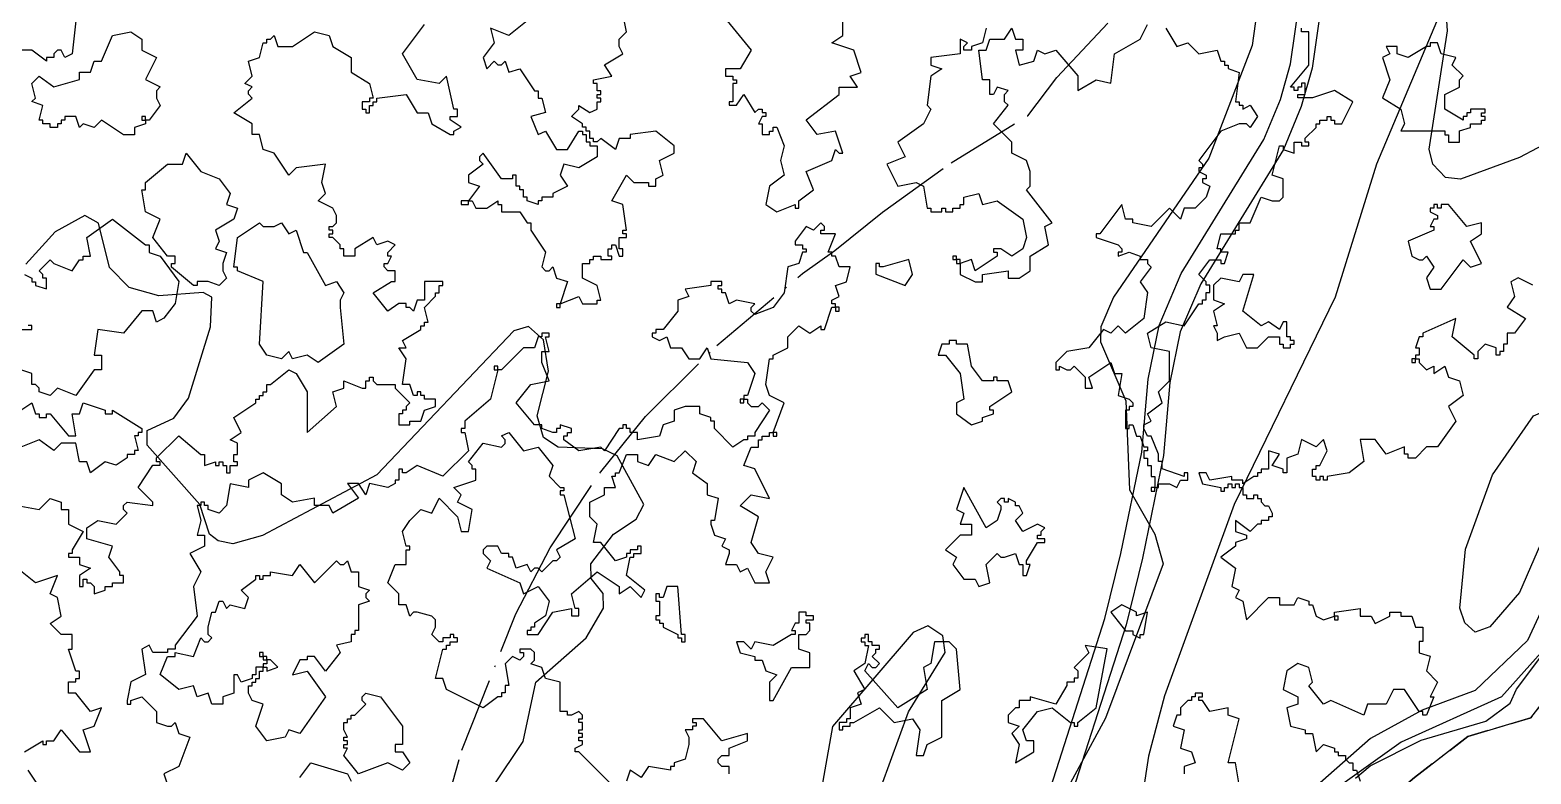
# Model space of a CAD drawing. Header units: metres. Extents: x -400 to 800, y -650 to 500.
# Drawn here: x 329.3 to 431.6, y -368.3 to -317.6 of the extents above; entities that cross this region are included whole.
import ezdxf

# ---------------------------------------------------------------- set-up
doc = ezdxf.new("R2010")
doc.units = ezdxf.units.M
doc.header["$LTSCALE"] = 2
for name, pattern in [('DASHDOT', [3.556, 2.54, -0.508, 0, -0.508]), ('DASHED', [1.524, 1.27, -0.254]), ('PHANTOM', [6.35, 3.175, -0.635, 0.635, -0.635, 0.635, -0.635])]:
    doc.linetypes.add(name, pattern=pattern)
for name, color, linetype in [('SITE-FLOOD-LIMIT', 5, 'DASHED'), ('SITE-PATH', 84, 'CONTINUOUS'), ('SITE-PROPERTY', 7, 'PHANTOM'), ('SITE-SETBACK-WATER', 1, 'DASHDOT'), ('SITE-TREE-CANOPY', 94, 'CONTINUOUS'), ('SITE-WATER-EDGE', 5, 'CONTINUOUS'), ('TOPO-CONTOUR-MAJOR', 8, 'CONTINUOUS'), ('TOPO-CONTOUR-MINOR', 9, 'CONTINUOUS')]:
    doc.layers.add(name, color=color, linetype=linetype)

msp = doc.modelspace()

# ---------------------------------------------------------------- linework, layer by layer
at = {"layer": 'SITE-FLOOD-LIMIT'}
for points in [[(380.94, -436.27), (386.08, -432.62), (390.16, -431.98), (395.52, -426.41), (403.88, -414.18), (407.74, -407.32), (408.17, -403.67), (406.88, -401.53), (404.52, -399.39), (404.52, -395.96), (406.24, -391.45), (406.88, -387.59), (406.45, -384.59), (406.88, -381.59), (409.89, -377.94), (414.17, -376.23), (418.46, -372.37), (420.82, -370.87), (423.61, -368.51), (427.25, -365.72), (431.54, -364.43), (435.4, -359.5)], [(435.4, -359.5), (431.54, -364.43), (427.25, -365.72), (423.61, -368.51), (420.82, -370.87), (418.46, -372.37), (414.17, -376.23), (409.89, -377.94), (406.88, -381.59), (406.45, -384.59), (406.88, -387.59), (406.24, -391.45), (404.52, -395.96), (404.52, -399.39), (406.88, -401.53), (408.17, -403.67), (407.74, -407.32), (403.88, -414.18), (395.52, -426.41), (390.16, -431.98), (386.08, -432.62), (380.94, -436.27)]]:
    msp.add_lwpolyline(points, dxfattribs=at)
at = {"layer": 'SITE-PATH'}
for points in [[(398.11, -371.43), (402.53, -357.69), (403.62, -353.26), (405.04, -346.36), (405.48, -341.4), (406.22, -337.74), (407.73, -334.21), (413.35, -325.09), (414.49, -322.35), (415.17, -319.92), (415.83, -315.34)], [(417.3, -315.62), (416.64, -320.23), (415.91, -322.84), (414.69, -325.77), (409.06, -334.91), (407.66, -338.18), (406.96, -341.61), (406.53, -346.58), (405.08, -353.58), (403.97, -358.11), (399.46, -372.13)]]:
    msp.add_lwpolyline(points, dxfattribs=at)
at = {"layer": 'SITE-PROPERTY'}
msp.add_lwpolyline([(432.96, -355.65), (431.32, -359.17), (427.75, -362.57), (424.15, -363.92), (420.62, -365.85), (413.27, -372.33)], dxfattribs=at)
at = {"layer": 'SITE-SETBACK-WATER'}
msp.add_lwpolyline([(357.15, -372.16), (358.73, -366.63), (362.4, -357.37), (364.74, -352.86), (368.19, -347.69), (371.23, -343.93), (376.1, -339.11), (381.92, -334.21), (384.14, -332.64), (387.38, -330.03), (392.05, -326.67), (397.27, -323.46), (399.25, -320.85), (402.96, -316.91)], dxfattribs=at)
at = {"layer": 'SITE-TREE-CANOPY'}
for points in [[(363.18, -317.01), (361.93, -318.01), (360.68, -317.51), (360.93, -318.5), (360.18, -319.5), (360.43, -320.26), (360.93, -319.76), (361.18, -320), (361.43, -320), (361.68, -319.76), (361.93, -320.5), (362.68, -320.26), (363.68, -321.76), (363.93, -321.76), (363.93, -322.26), (364.18, -322.26), (364.43, -323.25), (363.43, -323.51), (363.93, -324.75), (364.43, -324.51), (365.18, -325.75), (365.93, -325.75), (366.68, -324.51), (366.93, -324.51), (366.93, -324.75), (367.18, -324.75), (367.18, -325.25), (367.43, -325.25), (367.43, -325.51), (367.93, -325.51), (367.93, -326.26), (366.68, -327.01), (365.68, -326.76), (365.43, -327.51), (365.93, -328.26), (364.93, -328.76), (364.93, -329), (364.18, -329), (364.18, -329.26), (363.93, -329.26), (363.93, -329.5), (363.18, -329.26), (363.18, -329), (362.93, -329), (362.93, -328.5), (362.68, -328.5), (362.68, -328.26), (362.43, -328.26), (362.43, -327.51), (362.18, -327.51), (362.18, -327.76), (361.43, -327.76), (360.18, -326.01), (359.93, -326.25), (359.93, -326.51), (360.18, -326.76), (359.18, -327.51), (359.18, -328.01), (359.93, -328.26), (359.18, -329.26), (359.43, -329.26), (359.68, -329.76), (360.43, -329.76), (361.18, -329.26), (361.18, -329.5), (361.43, -329.5), (361.43, -330), (362.68, -330), (363.18, -330.76), (363.43, -330.76), (363.43, -331.26), (364.43, -332.75), (364.18, -333.75), (364.43, -334.01), (364.68, -334.01), (364.93, -333.75), (365.18, -334.51), (365.93, -334.75), (365.43, -336.26), (366.68, -335.76), (366.93, -336.26), (367.93, -336.26), (367.93, -336.01), (368.18, -336.01), (367.93, -335.01), (366.93, -334.51), (366.93, -333.51), (367.43, -333.51), (367.43, -333.25), (367.68, -333.25), (367.68, -333.01), (368.18, -333.01), (368.18, -333.25), (368.93, -333.25), (368.93, -333.01), (368.68, -333.01), (368.68, -332.51), (368.93, -332.51), (368.93, -332.26), (369.18, -332.26), (369.43, -333.01), (369.68, -333.01), (369.68, -332.51), (369.43, -332.51), (369.43, -331.76), (369.93, -331.76), (369.93, -331.51), (369.68, -331.51), (369.68, -331.26), (369.93, -331.26), (369.68, -329.5), (368.93, -329.26), (369.93, -327.5), (370.43, -328), (371.43, -328), (371.43, -328.26), (371.93, -328.26), (371.93, -327.76), (372.43, -327.5), (372.18, -326.51), (373.18, -326.01), (373.18, -325.51), (371.93, -324.51), (370.18, -324.75), (370.18, -325.01), (369.43, -325.01), (369.18, -325.76), (368.18, -325.01), (367.93, -325.25), (367.68, -325.25), (367.68, -325.01), (367.43, -325.01), (367.43, -324.51), (367.18, -324.51), (367.18, -324.25), (366.93, -324.25), (366.93, -324.01), (366.18, -323.51), (366.68, -323.01), (366.68, -322.76), (367.43, -323.25), (367.93, -323.01), (367.93, -322.51), (368.18, -322.51), (368.18, -322.26), (367.93, -322.26), (367.93, -322.01), (368.18, -322.01), (368.18, -321.76), (367.93, -321.76), (367.93, -321.26), (367.68, -321.26), (367.68, -321.01), (368.93, -320.76), (368.43, -320), (369.68, -319.26), (369.43, -318.76), (369.43, -318.26), (369.93, -317.76), (369.68, -316.51)], [(376.18, -316.26), (378.43, -319), (377.68, -320.26), (376.68, -320.26), (376.68, -320.76), (377.18, -320.76), (377.18, -321.01), (377.43, -321.01), (377.43, -321.26), (377.18, -321.26), (377.18, -322.51), (376.93, -322.51), (376.93, -322.75), (377.43, -322.75), (377.93, -322.01), (378.68, -323.25), (378.93, -323.01), (379.18, -323.01), (379.18, -323.25), (379.43, -323.25), (379.43, -323.51), (379.18, -323.51), (378.93, -324.01), (379.18, -324.01), (379.18, -324.75), (379.68, -324.75), (379.68, -324.51), (379.93, -324.51), (379.93, -324.25), (380.18, -324.25), (380.68, -325.51), (380.43, -326.51), (380.68, -327.5), (379.68, -328.26), (379.43, -329.5), (380.18, -330.01), (381.43, -329.5), (381.43, -329.76), (381.68, -329.76), (381.68, -329.26), (382.68, -328.5), (382.18, -327.26), (383.93, -326.51), (384.18, -325.76), (384.43, -326.01), (384.68, -326.01), (384.18, -324.51), (382.93, -324.75), (382.18, -323.75), (384.43, -322.01), (384.43, -321.51), (385.68, -321.51), (385.18, -320.76), (385.93, -320.51), (385.43, -319), (383.93, -318.5), (384.68, -318), (384.68, -317)], [(328.43, -350), (329.93, -350.26), (330.68, -349.51), (331.43, -349.76), (331.43, -350.26), (331.93, -350.26), (331.93, -351.26), (332.93, -351.76), (332.18, -353.01), (332.18, -353.26), (331.93, -353.26), (331.93, -353.51), (332.68, -353.51), (332.68, -354.01), (333.43, -354.26), (332.68, -354.75), (332.68, -355.51), (332.93, -355.51), (332.93, -355.01), (333.18, -355.01), (333.18, -355.25), (333.43, -355.25), (333.68, -355.51), (333.68, -356.01), (334.43, -355.75), (334.43, -355.51), (334.93, -355.51), (334.93, -355.25), (335.68, -355.25), (335.68, -354.75), (335.43, -354.75), (335.43, -354.51), (334.68, -353.51), (334.93, -352.76), (333.18, -352.26), (333.18, -351.5), (333.93, -351), (335.18, -351.26), (335.93, -350.5), (335.68, -350.26), (335.68, -350), (335.93, -349.76), (337.68, -350), (337.68, -349.76), (336.68, -348.76), (337.68, -347.25), (338.18, -347.25), (338.18, -347.01), (337.93, -347.01), (337.93, -346.75), (339.43, -345.25), (340.93, -346.51), (341.18, -346.51), (341.18, -347.26), (341.93, -347.01), (341.93, -347.26), (342.18, -347.26), (342.18, -347.01), (342.43, -347.01), (342.43, -347.26), (342.68, -347.26), (342.68, -347.76), (342.93, -347.76), (342.93, -347.26), (343.43, -347.26), (343.43, -347.01), (343.18, -347.01), (343.18, -346.51), (343.43, -346.51), (343.43, -345.75), (342.93, -345.51), (343.68, -345.01), (343.18, -344.01), (344.68, -343.01), (344.68, -342.76), (344.93, -342.76), (344.93, -342.51), (345.18, -342.51), (345.18, -342.26), (345.43, -342.26), (345.43, -341.76), (345.68, -341.76), (346.93, -340.76), (347.43, -341), (348.18, -342.26), (348.18, -345.01), (350.18, -343.26), (349.93, -342.26), (350.68, -342.01), (350.68, -341.5), (351.93, -342.01), (352.18, -342.01), (352.18, -341.51), (352.43, -341.51), (352.43, -341.26), (352.68, -341.26), (352.68, -341.51), (352.93, -341.76), (354.18, -341.76), (354.18, -342.01), (355.18, -343.01), (354.93, -343.25), (354.93, -343.51), (354.68, -343.51), (354.68, -343.75), (354.43, -343.75), (354.43, -344.51), (355.18, -344.51), (355.18, -344.25), (355.93, -344.25), (356.18, -343.51), (356.93, -343.25), (356.93, -342.76), (356.18, -342.76), (356.18, -342.51), (355.93, -342.51), (355.93, -342.26), (355.68, -342.26), (355.68, -342.51), (355.43, -342.51), (355.18, -341.76), (354.68, -341.76), (354.93, -340), (354.43, -339.26), (354.93, -339.26), (354.68, -338.76), (355.93, -338.01), (355.93, -337.76), (356.18, -337.76), (356.18, -337.51), (356.43, -337.51), (356.18, -336.51), (356.93, -335.75), (356.93, -335.51), (357.18, -335.51), (357.18, -335.01), (357.43, -335.01), (357.43, -334.75), (356.18, -334.75), (356.18, -336.01), (355.68, -336.01), (355.43, -336.76), (355.18, -336.51), (354.93, -336.51), (354.93, -336.25), (354.43, -336.25), (353.68, -336.76), (352.68, -335.51), (353.93, -334.75), (354.18, -334.75), (354.18, -334.01), (353.68, -334.01), (353.43, -333.75), (353.43, -333.51), (353.68, -333.51), (353.93, -333.01), (353.68, -333.01), (353.68, -332.76), (354.18, -332.26), (353.68, -332.01), (352.93, -332.26), (352.68, -331.76), (351.43, -332.51), (351.43, -333.01), (350.68, -333.01), (350.68, -332.51), (350.43, -332.51), (350.43, -332.26), (349.93, -331.76), (349.68, -331.76), (349.68, -331.5), (349.93, -331.5), (349.93, -331.26), (349.68, -331.26), (349.68, -331), (349.93, -331), (350.18, -330.76), (350.18, -330.26), (349.93, -329.76), (348.93, -329.26), (349.43, -328.76), (349.18, -328.01), (349.43, -326.75), (347.43, -327.01), (346.93, -327.51), (345.93, -326.01), (345.18, -325.75), (344.93, -324.75), (344.43, -324.75), (344.43, -324.01), (343.18, -323.26), (344.43, -322.26), (344.18, -322), (344.18, -321.76), (344.43, -321.5), (343.93, -321.26), (344.43, -320.76), (344.18, -319.76), (344.93, -319.5), (345.18, -318.51), (345.43, -318.51), (345.43, -318.26), (345.68, -318.26), (345.93, -318.01), (346.18, -318.76), (347.18, -318.76), (348.68, -317.76), (349.68, -318.01), (349.93, -318.76), (351.18, -319.5), (351.18, -320.5), (352.43, -321.26), (352.68, -322.26), (352.43, -322.26), (352.43, -322.51), (351.93, -322.51), (351.93, -323.01), (352.18, -323.01), (352.18, -323.26), (352.43, -323.26), (352.43, -322.76), (352.68, -322.76), (352.68, -322.51), (352.93, -322.51), (352.93, -322.26), (354.93, -322.01), (355.68, -323.26), (356.43, -323.26), (356.68, -324.01), (357.93, -324.75), (358.18, -324.75), (358.18, -324.51), (358.68, -324.25), (357.93, -323.75), (357.93, -323.51), (358.43, -323.51), (358.43, -323.01), (358.18, -323.01), (357.68, -320.76), (357.18, -321.26), (355.68, -321), (354.68, -319.26), (356.18, -317.26)], [(332.43, -317.01), (332.18, -319.26), (331.68, -319.51), (331.43, -319.01), (331.18, -319.01), (330.93, -319.26), (330.93, -319.51), (330.43, -319.51), (330.43, -319.76), (329.43, -319.01), (328.68, -319.01)], [(394.43, -317.5), (394.18, -318.5), (393.43, -318.76), (393.43, -319), (392.93, -319), (392.93, -318.76), (393.18, -318.5), (392.68, -318.26), (392.68, -319.26), (390.68, -319.51), (390.68, -320.01), (391.43, -320.26), (390.68, -320.76), (390.43, -322.75), (390.68, -323.01), (390.18, -324.01), (388.43, -325.26), (388.93, -326.26), (387.68, -326.76), (388.43, -328.26), (389.68, -328), (390.18, -328.26), (390.43, -329.76), (390.68, -329.76), (390.68, -330.01), (391.43, -330.01), (391.43, -329.76), (391.68, -329.76), (391.68, -330.01), (392.18, -330.01), (392.18, -329.76), (392.68, -329.76), (392.68, -329.51), (392.93, -329.51), (392.93, -329), (393.93, -328.76), (394.18, -329.51), (395.18, -329.26), (396.93, -330.51), (397.18, -331.75), (396.93, -332.51), (396.18, -333.01), (395.43, -332.51), (394.93, -332.51), (394.93, -332.75), (395.18, -332.75), (395.18, -333.01), (393.68, -334.01), (393.43, -333.25), (392.68, -333.51), (392.68, -334.26), (393.68, -334.76), (394.18, -334.76), (394.18, -334.26), (395.93, -334.01), (395.93, -334.51), (396.68, -334.51), (397.43, -334.01), (397.43, -333.01), (398.68, -332.25), (398.43, -331.01), (398.93, -330.75), (397.18, -328.5), (397.43, -328.26), (397.43, -327.26), (397.18, -326.5), (396.18, -326), (396.18, -325.26), (394.93, -324.01), (395.93, -322.75), (395.68, -322.51), (395.68, -322.01), (395.93, -321.75), (395.18, -321.51), (394.93, -322.01), (394.68, -322.01), (394.68, -321.01), (394.18, -321.01), (393.93, -319), (394.43, -319), (394.68, -318.26), (395.68, -318.26), (396.18, -317.5), (396.43, -318.26), (396.93, -318.26), (396.93, -319.01), (396.43, -319.01), (396.68, -320.01), (397.68, -319.76), (397.93, -319.01), (398.43, -319.26), (399.18, -319.01), (400.68, -320.75), (400.68, -321.75), (401.93, -321.01), (402.93, -321.25), (403.18, -319.26), (404.93, -318.26), (405.43, -317.26)], [(406.68, -317.5), (407.43, -318.76), (408.18, -318.51), (408.93, -319.26), (410.18, -319.01), (410.43, -319.76), (410.68, -319.76), (410.68, -320.01), (410.93, -320.01), (410.93, -320.25), (411.68, -320.51), (411.43, -322.51), (411.68, -322.51), (411.68, -322.75), (411.93, -322.75), (411.93, -323.01), (412.43, -322.75), (412.93, -323.51), (412.43, -324.26), (412.18, -324.01), (411.68, -324.01), (410.43, -324.51), (408.93, -326.5), (409.18, -326.76), (409.18, -327), (408.93, -327), (408.93, -327.26), (409.43, -327.5), (409.43, -327.76), (409.18, -327.76), (409.18, -328), (409.68, -328.26), (409.43, -329.01), (408.68, -329.76), (407.93, -329.76), (407.68, -330.51), (406.93, -329.76), (405.68, -331.01), (404.43, -330.75), (404.43, -330.51), (403.93, -330.51), (403.68, -329.51), (402.18, -331.51), (401.93, -331.51), (401.93, -331.75), (403.43, -332.25), (403.68, -332.51), (403.68, -332.75), (403.43, -332.75), (403.43, -333.01), (404.18, -332.75), (404.93, -333.01), (404.93, -333.25), (405.43, -333.25), (405.43, -333.51), (405.68, -333.76), (404.93, -334.76), (405.43, -335.5), (405.18, -337.26), (403.93, -338.26), (403.43, -337.76), (402.93, -338.26), (402.43, -338), (401.43, -339.26), (399.93, -339.51), (399.18, -340.26), (399.18, -340.75), (399.43, -340.75), (399.43, -340.51), (399.93, -340.75), (400.18, -340.75), (400.43, -340.51), (401.18, -341.25), (401.18, -342.01), (401.68, -342.01), (401.43, -341.25), (402.93, -340.25), (403.18, -341.01), (403.68, -341.01), (403.43, -342.51), (404.18, -342.75), (404.43, -343.01), (404.43, -343.26), (404.18, -343.26), (404.18, -343.51), (403.93, -343.51), (403.93, -344.76), (404.18, -344.76), (404.18, -344.51), (404.43, -344.51), (404.68, -345.26), (404.93, -345.26), (405.18, -346), (405.43, -346), (405.43, -346.26), (405.18, -346.26), (405.18, -346.76), (405.43, -346.76), (405.43, -347.26), (405.68, -347.26), (405.68, -348.01), (405.93, -348.01), (405.93, -348.76), (406.18, -348.76), (406.18, -348.51), (406.93, -348.51), (407.43, -348.76), (407.68, -348.26), (408.18, -348.26), (408.18, -347.76), (407.93, -347.76), (407.93, -348.01), (406.43, -347.5), (406.43, -347), (406.18, -347), (406.18, -346.5), (405.68, -345.26), (405.43, -345.26), (405.18, -344.76), (405.18, -344.51), (405.68, -344.26), (405.43, -343.76), (406.43, -343.01), (406.18, -342.25), (406.93, -341.51), (406.93, -339.51), (405.68, -339.26), (405.43, -338.26), (406.68, -337.5), (407.93, -337.76), (408.93, -336.26), (409.18, -336.26), (409.18, -336), (409.43, -336), (409.43, -335.5), (409.68, -335.5), (409.68, -335), (409.43, -335), (409.43, -334.76), (408.93, -334.26), (409.68, -333.26), (410.43, -333.26), (410.43, -333.51), (410.68, -333.51), (410.93, -332.75), (410.43, -332.75), (410.43, -332.51), (410.18, -332.51), (410.43, -331.51), (411.43, -331.51), (411.43, -331.25), (411.68, -331.25), (411.68, -330.75), (412.43, -330.75), (413.18, -329.01), (413.93, -329.26), (414.43, -329.26), (414.68, -329.01), (414.68, -327.76), (413.93, -327.5), (414.43, -325.5), (414.68, -325.5), (414.68, -325.76), (415.43, -326), (415.43, -325.26), (415.93, -325.26), (415.93, -325.5), (416.43, -325.5), (416.43, -325.26), (416.18, -325.26), (416.18, -325), (416.93, -324.26), (416.93, -324.01), (417.18, -324.01), (417.18, -323.76), (417.68, -323.76), (417.68, -323.51), (417.93, -323.51), (417.93, -323.76), (418.18, -323.76), (418.18, -324.01), (418.68, -324.01), (419.43, -322.51), (418.18, -321.75), (416.68, -322.25), (415.68, -322.25), (415.68, -322.01), (416.18, -322.01), (416.18, -321.25), (415.93, -321.25), (415.93, -321.51), (415.68, -321.51), (415.68, -321.75), (415.43, -321.75), (415.43, -321.51), (415.18, -321.51), (416.43, -320.01), (416.43, -317.76), (415.93, -317.76), (415.93, -317.5)], [(328.93, -334.26), (329.43, -334.51), (329.43, -334.76), (329.68, -334.76), (329.68, -335.01), (330.43, -335.25), (330.43, -334.51), (330.18, -334.51), (330.18, -334.26), (329.93, -334.01), (330.68, -333.26), (330.93, -333.51), (332.18, -334.01), (332.68, -333.26), (332.93, -333.26), (332.93, -333.01), (333.43, -333.01), (333.18, -331.76), (334.93, -330.5), (337.18, -332.26), (337.43, -332.26), (337.43, -332.76), (338.18, -333.01), (339.43, -334.75), (339.18, -336.25), (338.43, -337.25), (337.93, -337.51), (337.68, -336.75), (336.93, -336.75), (335.68, -338.26), (333.93, -338.01), (333.68, -339.76), (334.18, -339.76), (334.18, -340.76), (333.68, -340.76), (332.43, -342.5), (331.18, -342), (330.68, -342.5), (329.93, -342.26), (329.93, -342), (329.68, -341.76), (329.43, -341.76), (329.43, -341), (328.68, -340.76)], [(368.93, -369), (366.68, -366.76), (366.43, -366.76), (366.43, -366.51), (366.93, -366.26), (366.93, -366.01), (366.68, -366.01), (366.68, -365.76), (366.93, -365.76), (366.93, -365.51), (366.68, -365.51), (366.68, -365.26), (366.93, -365.26), (366.93, -364.75), (366.68, -364.75), (366.68, -364.51), (366.93, -364.51), (366.93, -364.25), (366.68, -364.01), (366.18, -364.25), (365.93, -364.25), (365.93, -364.01), (365.43, -364.01), (365.43, -362.01), (364.43, -361.76), (364.18, -361.01), (363.43, -360.76), (363.68, -360.51), (363.68, -360), (363.43, -359.76), (362.68, -359.76), (362.68, -360), (362.93, -360), (362.93, -360.26), (362.68, -360.51), (362.18, -360.26), (361.68, -360.76), (361.93, -362.25), (361.68, -362.25), (361.68, -362.75), (361.43, -362.75), (361.43, -363.01), (361.18, -363.01), (360.18, -363.75), (357.68, -362.51), (357.43, -361.76), (356.93, -361.76), (357.43, -359.76), (357.68, -359.76), (357.68, -359.5), (357.93, -359.5), (357.93, -359.26), (358.43, -359.26), (358.43, -359), (358.18, -359), (358.18, -358.76), (357.93, -358.76), (357.93, -359), (357.43, -359), (357.43, -359.26), (357.18, -359.26), (356.68, -358.76), (356.93, -358.26), (356.93, -357.76), (356.68, -357.51), (355.68, -357.26), (355.43, -357.26), (355.18, -357.51), (354.93, -356.76), (354.43, -356.76), (354.43, -356.01), (353.68, -355.25), (354.18, -354.01), (354.93, -354.01), (354.93, -353.01), (355.18, -353.01), (355.18, -352.76), (354.93, -352.76), (354.68, -351.76), (355.18, -351), (355.93, -350.26), (356.68, -350.5), (357.18, -349.5), (358.43, -350.76), (358.68, -351.76), (359.18, -351.76), (359.43, -350.26), (358.43, -349.76), (358.68, -349.26), (358.18, -348.76), (359.68, -348.26), (359.68, -347.51), (359.43, -347.51), (359.43, -347.26), (359.18, -347.01), (360.18, -345.75), (361.43, -346.01), (361.68, -345.76), (361.68, -345.51), (361.43, -345.25), (361.93, -345.01), (362.93, -346.26), (363.93, -346.01), (364.93, -347.26), (364.68, -348), (365.43, -348.76), (365.68, -348.76), (365.68, -349), (365.43, -349), (365.43, -349.26), (365.68, -349.26), (366.43, -352.25), (365.18, -353.01), (365.43, -353.51), (365.18, -353.75), (364.93, -353.75), (364.18, -354.51), (363.93, -354.25), (363.68, -354.25), (363.43, -354.51), (363.18, -354.01), (362.43, -354.25), (362.18, -353.51), (361.93, -353.51), (361.93, -353.25), (361.43, -353.25), (361.18, -352.75), (360.43, -352.75), (360.18, -353.01), (360.18, -353.25), (360.68, -353.75), (360.43, -354.25), (362.68, -355.25), (362.93, -356.01), (363.93, -355.51), (364.68, -356.51), (364.43, -357.5), (363.68, -358), (363.68, -358.26), (363.43, -358.26), (363.43, -358.5), (363.18, -358.5), (363.18, -358.76), (363.93, -358.76), (364.93, -357.26), (366.18, -357), (366.18, -357.5), (366.68, -357.5), (366.68, -357), (366.43, -357), (366.18, -356.01), (367.93, -354.51), (369.43, -355.51), (369.43, -356.01), (370.18, -355.51), (370.93, -356.26), (371.18, -355.76), (369.93, -354.75), (370.18, -353.51), (370.43, -353.51), (370.43, -353.25), (370.93, -353.25), (370.93, -352.75), (370.68, -352.75), (370.68, -353.01), (370.18, -353.01), (370.18, -353.25), (369.93, -353.25), (369.93, -353.51), (369.18, -353.75), (368.18, -352.51), (367.68, -352.51), (367.93, -351.26), (367.43, -350.76), (367.43, -349.76), (368.43, -349.26), (368.43, -348.76), (369.18, -348.76), (368.93, -348), (369.18, -348), (369.18, -347.76), (369.43, -347.76), (369.93, -346.51), (370.68, -346.51), (370.68, -347), (371.43, -347.26), (371.93, -346.51), (373.18, -347), (373.93, -346.26), (374.68, -347), (374.43, -347.76), (375.43, -348.5), (375.43, -349.26), (376.18, -349.5), (375.93, -351.01), (375.68, -351.01), (375.68, -351.26), (375.93, -352.01), (376.68, -352.25), (376.43, -352.75), (376.93, -353.01), (376.93, -353.25), (376.68, -354.01), (377.43, -354.01), (377.68, -354.51), (378.18, -354.25), (378.68, -355.26), (379.68, -355.26), (379.43, -354.51), (379.93, -353.51), (378.93, -353.25), (378.43, -352.51), (378.93, -350.76), (377.68, -350.01), (378.43, -349.26), (379.68, -349.51), (378.68, -347.5), (377.93, -347.26), (378.43, -346.01), (378.93, -346.01), (378.93, -345.51), (379.18, -345.51), (379.18, -345.26), (379.68, -345.26), (379.68, -345.01), (379.93, -345.01), (380.68, -343.01), (379.68, -342.51), (379.43, -341.75), (379.68, -340.01), (379.93, -340.01), (379.93, -339.76), (380.93, -339.26), (380.93, -338.5), (381.68, -337.76), (382.43, -338.26), (383.18, -337.76), (383.18, -338), (383.43, -338), (383.93, -336.5), (384.18, -336.5), (384.18, -336.26), (383.93, -336.26), (383.93, -336.01), (384.43, -335.76), (384.18, -335.01), (384.93, -334.76), (385.18, -333.75), (384.43, -333.75), (384.18, -333.01), (383.93, -333.01), (383.93, -332.75), (383.68, -332.75), (384.18, -331.51), (383.18, -331.51), (383.18, -331.26), (383.43, -331.26), (383.43, -331.01), (383.18, -330.76), (382.68, -331.26), (382.18, -331.01), (381.43, -332.01), (381.43, -332.25), (381.93, -332.25), (381.93, -332.51), (382.18, -332.51), (382.18, -332.75), (381.93, -332.75), (381.68, -333.51), (380.93, -333.75), (380.68, -335.51), (379.93, -336.51), (378.68, -337), (378.43, -336.76), (378.43, -336.51), (378.68, -336.26), (377.43, -336.01), (376.93, -336.26), (376.68, -335.51), (376.43, -335.51), (376.43, -335.26), (376.18, -335.26), (376.18, -335.01), (376.43, -335.01), (376.43, -334.75), (375.68, -334.75), (375.68, -335.01), (373.93, -335.26), (374.18, -335.76), (373.43, -336.01), (373.43, -336.76), (372.43, -338), (371.93, -338), (371.93, -338.26), (371.68, -338.26), (371.68, -338.5), (372.18, -338.76), (372.68, -338.5), (372.93, -339.26), (373.68, -339.26), (374.18, -340.01), (374.93, -340.01), (375.43, -339.26), (375.68, -340.01), (378.18, -340.26), (378.68, -341.01), (378.18, -342.51), (377.93, -342.51), (377.93, -342.75), (378.18, -342.75), (378.18, -343.01), (378.43, -343.25), (378.93, -343.25), (379.18, -343.01), (379.68, -343.51), (378.68, -345.01), (378.68, -345.26), (378.18, -345.26), (378.18, -345.51), (377.93, -345.51), (377.18, -346.01), (375.93, -344.75), (375.93, -344.25), (375.68, -344.25), (375.68, -344.01), (374.93, -343.75), (374.93, -343.25), (373.93, -343.25), (373.18, -343.51), (373.18, -344.25), (372.43, -344.51), (372.18, -345.26), (370.68, -345.51), (370.68, -345.01), (370.18, -345.01), (370.18, -344.75), (369.93, -344.75), (369.93, -344.51), (369.68, -344.51), (369.68, -344.75), (369.43, -344.75), (368.43, -346.26), (368.18, -346.01), (366.68, -346.26), (365.68, -345.51), (365.68, -345.25), (365.93, -345.25), (365.93, -345.01), (366.18, -345.01), (366.18, -344.75), (365.43, -344.51), (365.43, -344.75), (365.18, -344.75), (365.18, -345.01), (364.93, -345.01), (364.18, -344.75), (364.18, -344.51), (363.68, -344.51), (362.43, -343.01), (363.43, -341.76), (364.68, -341.51), (364.18, -340.26), (364.18, -339.5), (364.68, -339.5), (364.43, -338.5), (364.68, -338.5), (364.68, -338.26), (364.18, -338.26), (364.18, -338.5), (363.93, -338.5), (363.68, -339.26), (362.93, -339.26), (361.43, -340.76), (361.18, -340.76), (360.68, -342.75), (358.93, -344.25), (358.93, -344.75), (358.68, -344.75), (358.68, -345.01), (358.93, -345.01), (359.18, -346.26), (357.43, -348), (355.68, -347.26), (354.93, -347.76), (354.68, -347.76), (354.68, -347.51), (354.43, -347.51), (354.43, -348.26), (354.18, -348.26), (354.18, -348.5), (353.68, -348.76), (352.43, -348.5), (352.18, -349.26), (351.68, -348.5), (350.93, -348.5), (351.68, -349.5), (349.93, -350.5), (349.68, -350), (348.68, -350), (348.68, -349.5), (347.18, -349.76), (346.43, -349.26), (346.43, -348.51), (345.18, -347.76), (344.18, -348.26), (344.18, -348.76), (342.93, -348.51), (342.68, -350), (342.18, -350.5), (341.43, -350.26), (341.43, -350), (341.18, -350), (341.18, -349.76), (340.93, -349.76), (340.93, -350), (340.68, -350), (340.93, -351), (340.68, -352.01), (341.18, -352.01), (341.18, -352.76), (340.18, -353.26), (340.93, -354.51), (340.43, -355.51), (340.68, -357.51), (339.18, -359.5), (339.18, -359.76), (338.68, -359.76), (338.68, -360), (337.68, -360), (337.43, -359.5), (336.93, -359.76), (337.18, -361.5), (336.18, -362), (335.93, -363.26), (335.93, -363.51), (336.18, -363.51), (336.18, -363.26), (336.93, -363.01), (337.93, -364.01), (337.93, -364.75), (338.68, -365.01), (338.93, -365.01), (339.18, -364.75), (339.43, -365.51), (340.18, -365.75), (339.43, -367.76), (338.43, -368.26), (338.68, -369)], [(431.68, -335), (430.68, -334.5), (430.18, -334.76), (430.43, -335.76), (429.93, -336.5), (431.18, -337.26), (430.43, -338.26), (429.93, -338.26), (429.93, -339.01), (429.68, -339.01), (429.68, -339.51), (429.43, -339.51), (429.43, -339.75), (429.18, -339.75), (429.18, -339.25), (428.43, -339.01), (427.93, -339.51), (427.93, -340.01), (427.68, -340.01), (427.68, -339.75), (426.18, -338.51), (426.43, -337.26), (424.18, -338.26), (424.18, -338.51), (423.93, -338.51), (423.68, -339.25), (423.93, -339.25), (423.93, -339.75), (423.68, -339.75), (423.68, -340.01), (423.93, -340.01), (423.93, -340.25), (424.43, -340.75), (424.93, -340.51), (424.93, -341.01), (425.68, -340.51), (425.93, -341.25), (426.68, -341.51), (426.93, -342.51), (425.93, -343.26), (426.43, -344.26), (425.18, -346), (424.43, -346), (423.68, -346.76), (423.18, -346.76), (423.18, -346.5), (422.93, -346.5), (422.93, -346), (421.68, -346.5), (420.93, -345.5), (419.93, -345.5), (420.18, -347), (419.18, -347.76), (417.68, -348.01), (417.68, -348.26), (417.43, -348.26), (417.43, -348.01), (417.18, -348.01), (417.18, -348.26), (416.93, -348.26), (416.93, -348.01), (416.68, -348.01), (416.68, -347.51), (416.93, -347.51), (416.93, -347.26), (417.18, -347.26), (417.68, -346.26), (417.43, -345.5), (416.93, -346), (415.93, -345.5), (415.68, -346.5), (414.93, -346.76), (414.93, -347.76), (414.68, -347.76), (414.68, -347.51), (413.93, -347.26), (414.43, -346.5), (413.68, -346.26), (413.68, -347.51), (413.18, -347.51), (413.18, -347.76), (412.93, -347.76), (412.93, -348.01), (412.68, -348.01), (411.93, -348.51), (411.93, -348.26), (411.18, -348.26), (411.18, -348.01), (409.68, -348.26), (409.43, -347.76), (408.93, -347.76), (409.18, -348.51), (410.43, -348.76), (410.43, -349.01), (410.68, -349.01), (410.68, -348.76), (410.93, -348.76), (410.93, -348.51), (411.18, -348.51), (411.18, -348.76), (411.43, -348.76), (411.43, -348.51), (411.68, -348.51), (411.68, -348.76), (411.93, -348.76), (411.93, -349.26), (412.18, -349.26), (412.18, -349.51), (412.68, -349.51), (412.68, -349.26), (412.93, -349.26), (412.93, -349.51), (413.18, -349.51), (413.18, -349.75), (413.43, -350.01), (413.68, -350.01), (413.93, -350.51), (413.93, -350.75), (413.68, -350.75), (413.68, -351.01), (413.18, -351.01), (413.18, -351.25), (412.93, -351.25), (412.43, -351.75), (411.43, -351.01), (411.43, -351.75), (412.18, -352.01), (412.18, -352.25), (411.43, -352.51), (411.43, -352.76), (410.43, -353.51), (411.43, -354.26), (411.18, -355.5), (411.68, -355.76), (411.43, -356.26), (411.93, -356.5), (412.18, -357.76), (413.68, -356.26), (414.43, -356.26), (414.43, -356.76), (415.43, -356.76), (415.68, -356.26), (416.43, -356.5), (416.43, -356.76), (416.68, -356.76), (416.93, -357.51), (417.43, -357.76), (418.18, -357.51), (418.18, -357.26), (419.93, -357.01), (419.93, -357.51), (420.68, -357.51), (420.93, -358.01), (421.93, -357.51), (421.93, -357.26), (422.68, -357.26), (422.68, -357.51), (423.43, -357.51), (423.68, -358.26), (424.18, -358.26), (424.18, -359.25), (423.93, -359.25), (423.93, -360.01), (424.68, -360.25), (424.43, -361.25), (425.18, -362.01), (424.68, -363.01), (424.93, -363.01), (424.43, -364.26), (424.18, -364.26), (424.18, -364), (423.93, -364), (422.93, -362.51), (422.18, -362.51), (421.68, -363.5), (420.43, -363.51), (420.18, -364.26), (417.93, -363.26), (417.43, -363.51), (416.43, -362.26), (416.68, -362.01), (416.43, -361.01), (415.68, -360.75), (414.93, -361.25), (414.68, -362.51), (415.68, -363.01), (415.68, -363.51), (414.93, -363.76), (415.18, -365), (416.18, -365.26), (416.18, -365.5), (416.68, -365.5), (416.93, -366.76), (417.43, -366.26), (418.18, -366.5), (418.18, -366.76), (418.43, -366.76), (418.43, -367.01), (418.93, -367.01), (418.93, -367.26), (419.18, -367.51), (419.43, -367.51), (419.43, -368.01), (419.68, -368.01), (419.93, -368.75)], [(328.68, -338.01), (329.43, -338.01), (329.43, -337.75), (329.18, -337.75)], [(328.68, -343.51), (329.43, -343), (329.68, -343.76), (329.93, -343.76), (329.93, -344.01), (330.43, -344.01), (330.43, -343.76), (330.68, -343.76), (331.93, -345.25), (332.43, -345.25), (332.18, -343.76), (332.68, -343.76), (332.93, -343.01), (334.43, -343.51), (334.43, -343.76), (334.93, -343.76), (334.93, -343.51), (336.93, -344.75), (336.93, -345.01), (336.68, -345.01), (336.68, -345.25), (336.43, -345.25), (336.68, -346.25), (336.43, -346.25), (336.43, -346.51), (335.93, -346.51), (335.93, -346.75), (335.18, -347.25), (334.43, -347.01), (333.43, -347.76), (333.18, -347.01), (332.68, -347.01), (332.43, -345.75), (331.43, -345.75), (330.93, -346.25), (329.93, -345.51), (328.68, -346.01)], [(328.93, -366.75), (330.18, -366.01), (330.18, -366.25), (330.43, -366.25), (330.43, -366.01), (330.93, -366.01), (331.43, -365.25), (332.68, -366.75), (333.43, -366.75), (332.93, -365.25), (333.68, -365.01), (334.18, -363.76), (333.43, -364.01), (332.43, -362.76), (331.93, -362.76), (331.93, -362), (332.43, -362), (332.43, -361.76), (332.68, -361.76), (332.68, -361.26), (332.43, -361.26), (331.93, -359.76), (332.18, -359.76), (332.18, -358.76), (331.43, -358.76), (330.68, -358.01), (331.43, -357.51), (331.18, -356.25), (330.68, -356.01), (331.18, -354.75), (329.68, -355.25), (328.43, -354.26)], [(411.68, -369.01), (411.43, -367.51), (410.93, -367.51), (411.68, -364.5), (410.93, -364.26), (410.93, -363.76), (409.68, -364.01), (409.18, -363.26), (408.93, -363.26), (408.93, -363.01), (409.18, -363.01), (409.18, -362.76), (408.68, -362.76), (408.68, -363.01), (408.43, -363.01), (408.43, -363.26), (408.18, -363.26), (407.68, -363.76), (407.68, -364.26), (407.43, -364.26), (407.18, -365), (407.93, -365.26), (407.68, -366.5), (408.43, -366.76), (408.68, -367.51), (407.93, -367.76), (407.93, -368.26)], [(376.93, -368.26), (376.93, -367.76), (376.43, -367.76), (376.18, -367.5), (376.18, -367.26), (376.43, -367), (376.93, -367), (376.93, -366.5), (378.18, -366), (378.18, -365.51), (376.43, -366.01), (375.18, -364.51), (374.43, -364.51), (374.43, -364.76), (374.68, -364.76), (374.68, -365.01), (374.43, -365.01), (374.43, -365.26), (373.93, -365.26), (374.18, -365.76), (374.18, -366.26), (373.93, -367.26), (373.18, -367.5), (373.18, -367.76), (372.93, -367.76), (372.93, -368), (371.43, -367.76), (370.93, -368.5), (370.18, -368), (369.93, -368.76)], [(330.18, -369.5), (329.18, -368.01)], [(347.68, -368.5), (348.43, -367.51), (350.93, -368.26), (351.18, -368.76)]]:
    msp.add_lwpolyline(points, dxfattribs=at)
for points in [[(337.18, -324.01), (336.43, -324.26), (336.43, -324.76), (335.68, -324.76), (334.18, -323.76), (333.68, -324.26), (332.93, -324.01), (332.68, -324.26), (332.43, -323.51), (331.68, -323.51), (331.68, -323.76), (331.43, -323.76), (331.43, -324.01), (331.18, -324.01), (331.18, -324.26), (330.68, -324.26), (330.68, -324.01), (330.18, -324.01), (330.18, -323.76), (329.93, -323.76), (330.18, -322.76), (329.43, -322.5), (329.68, -322.26), (329.43, -321.26), (329.93, -320.76), (330.93, -321.5), (332.68, -321), (332.68, -320.5), (333.43, -320.5), (333.68, -319.76), (334.18, -319.76), (334.93, -318.01), (336.18, -317.75), (336.93, -318.26), (336.93, -319.01), (337.93, -319.51), (337.18, -321), (338.18, -321.5), (337.93, -321.76), (337.93, -322.26), (338.18, -322.76), (337.43, -323.76), (337.18, -323.76)], [(426.68, -325.26), (426.68, -324.5), (427.43, -324.26), (427.43, -324.01), (428.18, -324.01), (428.18, -323.76), (428.43, -323.76), (428.43, -323.51), (428.18, -323.51), (428.18, -323.26), (428.43, -323.26), (428.43, -323.01), (427.43, -323.01), (427.43, -323.26), (427.18, -323.26), (427.18, -323.51), (426.93, -323.51), (426.93, -323.76), (425.68, -323.01), (425.68, -322.01), (426.68, -321.51), (426.68, -321.01), (426.93, -320.75), (426.18, -320.01), (426.43, -319.51), (425.43, -319.26), (425.18, -318.51), (424.68, -318.51), (424.68, -318.76), (424.43, -318.76), (423.18, -319.51), (422.43, -319.26), (422.43, -318.76), (421.68, -318.76), (421.93, -319.26), (421.43, -319.51), (421.93, -321.01), (421.43, -322.25), (422.68, -323.01), (422.93, -324.01), (422.68, -324.5), (425.68, -324.5), (425.68, -324.76), (425.93, -324.76), (425.93, -325.26)], [(337.18, -323.51), (336.93, -323.51), (336.93, -323.76), (337.18, -323.76)], [(342.43, -333.51), (342.43, -334.01), (342.68, -334.51), (342.18, -335.01), (341.43, -334.75), (340.68, -334.75), (340.68, -335.01), (340.43, -335.01), (338.93, -333.76), (338.93, -333.51), (339.18, -333.51), (339.18, -333.01), (338.68, -333.01), (337.68, -331.76), (338.18, -330.5), (337.18, -330), (336.93, -328.51), (337.18, -328.51), (337.18, -328.01), (338.68, -326.75), (339.68, -326.75), (339.93, -326.01), (340.93, -327.25), (342.18, -327.76), (342.93, -328.76), (342.68, -329.5), (343.43, -329.76), (343.18, -330.5), (341.93, -331.26), (342.18, -332), (341.93, -332.51), (342.68, -332.76)], [(358.68, -329.26), (358.68, -329.5), (359.18, -329.5), (359.18, -329.26)], [(424.68, -335.26), (425.43, -335.26), (426.93, -333.26), (427.43, -333.76), (428.18, -333.51), (427.43, -332.01), (428.18, -331.51), (428.18, -330.75), (427.18, -331.01), (425.93, -329.51), (425.43, -329.51), (425.43, -329.75), (425.18, -329.75), (425.18, -329.51), (424.93, -329.51), (424.93, -329.75), (424.68, -329.75), (424.68, -330.01), (425.18, -330.25), (425.18, -330.51), (424.93, -330.51), (424.68, -331.01), (424.93, -331.01), (424.93, -331.25), (423.18, -332.01), (423.43, -333.01), (423.93, -333.26), (424.18, -333.26), (424.43, -333.01), (424.93, -333.76), (424.43, -334.5)], [(346.93, -331.5), (347.43, -331.26), (347.93, -332.76), (348.18, -332.76), (349.43, -335.01), (350.18, -334.75), (350.68, -335.51), (350.43, -336.01), (350.43, -336.51), (350.68, -339), (348.93, -340.26), (348.18, -339.76), (347.18, -340), (346.93, -339.5), (346.43, -340), (345.43, -339.76), (344.93, -339), (345.18, -334.75), (343.43, -334.01), (343.43, -333.76), (343.18, -333.76), (343.43, -331.76), (344.93, -330.76), (345.18, -331), (345.93, -331), (346.43, -330.76)], [(388.93, -335.01), (389.43, -334.26), (389.18, -333.25), (387.43, -333.75), (387.18, -333.75), (387.18, -333.51), (386.93, -333.51), (386.93, -334.25)], [(392.43, -333.01), (392.18, -333.01), (392.18, -333.25), (392.43, -333.25)], [(392.68, -333.25), (392.43, -333.25), (392.43, -333.51), (392.68, -333.51)], [(410.68, -338.51), (411.68, -338.26), (412.18, -339.26), (412.93, -339.26), (413.68, -338.51), (414.43, -338.51), (414.43, -339.01), (414.68, -339.01), (414.68, -339.26), (415.18, -339.26), (415.18, -339.01), (415.43, -339.01), (415.43, -338.76), (415.18, -338.76), (415.18, -338.51), (414.93, -338.51), (414.93, -337.5), (414.68, -337.5), (414.43, -338.01), (413.68, -337.5), (413.18, -337.76), (411.93, -336.76), (412.68, -334.26), (411.93, -334.26), (411.68, -334.76), (410.43, -334.51), (409.93, -335), (409.93, -336), (410.68, -336.26), (409.93, -336.76), (410.18, -337.76), (409.93, -337.76), (410.18, -338.26), (410.18, -338.76)], [(365.18, -336.26), (365.18, -336.51), (365.43, -336.51), (365.43, -336.26)], [(384.18, -336.76), (384.43, -336.76), (384.43, -336.5), (384.18, -336.5)], [(393.43, -344.51), (394.18, -344.26), (394.18, -344.01), (394.93, -343.76), (394.93, -343.51), (394.68, -343.51), (394.68, -343.25), (396.18, -342.25), (395.93, -341.51), (395.18, -341.51), (395.18, -341.25), (394.93, -341.25), (394.93, -341.51), (394.18, -341.51), (393.43, -340.51), (393.18, -339.01), (392.43, -339.01), (392.43, -338.76), (391.93, -338.76), (391.93, -339.01), (391.43, -339.01), (391.18, -339.76), (391.68, -339.76), (392.68, -341.01), (392.93, -342.75), (392.43, -343.01), (392.43, -343.75)], [(423.43, -340.01), (423.43, -340.25), (423.68, -340.25), (423.68, -340.01)], [(361.18, -340.5), (360.93, -340.5), (360.93, -340.76), (361.18, -340.76)], [(377.68, -342.75), (377.68, -343.01), (377.93, -343.01), (377.93, -342.75)], [(379.93, -345.26), (380.18, -345.26), (380.18, -345.01), (379.93, -345.01)], [(392.93, -355.01), (393.68, -355.01), (393.93, -355.5), (394.68, -355.26), (394.43, -354.01), (395.18, -353.25), (395.43, -353.51), (395.68, -353.51), (396.43, -353.25), (396.68, -354.01), (396.93, -354.01), (396.93, -354.76), (397.18, -354.76), (397.43, -354.01), (397.18, -354.01), (397.18, -353.76), (397.93, -352.51), (398.43, -352.51), (398.43, -352.25), (397.93, -352.25), (397.93, -352.01), (398.18, -352.01), (398.18, -351.75), (398.43, -351.51), (397.93, -351.25), (396.93, -351.75), (396.43, -351.01), (396.93, -350.51), (396.68, -350.01), (396.43, -350.01), (396.43, -349.76), (395.93, -349.51), (395.93, -349.76), (395.68, -349.76), (395.68, -349.51), (395.43, -349.51), (395.18, -349.76), (395.43, -350.01), (395.43, -350.26), (395.18, -351.01), (394.43, -351.51), (392.93, -348.76), (392.43, -350.26), (392.93, -350.51), (392.68, -351.25), (393.43, -351.25), (393.43, -352.01), (392.68, -352.01), (391.68, -353.01), (392.43, -353.51), (392.18, -354.01)], [(405.68, -348.76), (405.68, -349.01), (405.93, -349.01), (405.93, -348.76)], [(344.68, -361), (344.68, -361.51), (344.43, -361.51), (344.43, -361.76), (343.68, -362.01), (343.43, -361.51), (343.18, -361.51), (343.18, -362.76), (342.43, -363.01), (342.43, -363.51), (341.68, -363.51), (341.43, -362.76), (340.68, -363.01), (340.43, -362.26), (339.43, -362.51), (338.18, -361.5), (338.68, -360.26), (339.18, -360.26), (339.18, -360), (340.43, -360.26), (340.93, -359), (341.18, -359.26), (341.43, -359.26), (341.68, -359), (341.43, -358.76), (341.43, -358.26), (341.68, -357.26), (341.93, -357.26), (342.18, -356.51), (342.43, -356.51), (342.68, -357.01), (342.93, -356.76), (343.93, -357.01), (344.18, -356.25), (343.68, -355.75), (344.68, -355.01), (344.68, -354.75), (344.93, -354.75), (344.93, -355.01), (345.18, -355.01), (345.18, -354.75), (345.68, -354.75), (345.68, -354.51), (347.18, -354.75), (347.68, -354.01), (348.68, -355.25), (350.18, -353.75), (350.43, -354.01), (350.68, -354.01), (350.93, -353.75), (351.18, -354.51), (351.68, -354.51), (351.68, -355.51), (352.43, -355.75), (352.18, -356.01), (352.18, -356.26), (352.43, -356.51), (351.68, -356.76), (351.68, -358.5), (351.43, -358.5), (351.43, -358.76), (351.18, -358.76), (351.18, -359.26), (350.18, -359.5), (350.43, -360), (349.43, -361.26), (348.68, -360.26), (348.18, -360.26), (348.18, -360.5), (347.68, -360.5), (347.18, -361.51), (348.18, -361.26), (349.43, -363.01), (347.68, -365.51), (346.93, -365.25), (346.68, -365.75), (345.43, -366.01), (344.68, -365.01), (345.18, -363.51), (344.43, -363.26), (344.18, -362.76), (344.18, -362.26), (344.43, -362.26), (344.43, -362.01), (344.68, -362.01), (344.68, -361.76), (344.93, -361.76), (344.93, -361.26), (345.18, -361.26), (345.18, -361)], [(373.93, -359.26), (373.93, -358.76), (373.68, -358.76), (373.43, -355.51), (372.68, -355.51), (372.43, -356.26), (372.18, -356.26), (372.18, -356.01), (371.93, -356.01), (371.93, -356.51), (372.18, -356.51), (372.18, -357.5), (371.93, -357.5), (371.93, -357.76), (372.18, -357.76), (372.18, -358), (372.43, -358), (372.43, -358.26), (373.43, -358.76), (373.43, -359), (373.68, -359), (373.68, -359.26)], [(403.93, -358.51), (404.43, -358.51), (404.43, -358.76), (404.93, -359.01), (404.93, -358.76), (405.18, -358.76), (405.43, -357.26), (404.68, -357.5), (404.68, -357.26), (403.68, -356.76), (402.93, -357.26)], [(381.68, -358.76), (382.18, -358.76), (382.43, -358.5), (382.43, -358), (382.18, -358), (382.18, -357.76), (382.68, -357.76), (382.68, -357.5), (382.18, -357.5), (382.18, -357.26), (381.68, -357.26), (381.68, -358), (381.43, -358), (381.18, -358.5), (381.43, -358.5), (381.43, -358.76), (381.18, -358.76), (379.93, -359.51), (378.68, -359.26), (378.43, -359.76), (377.93, -359.26), (377.43, -359.26), (377.68, -360.01), (378.68, -360.26), (378.68, -360.51), (379.18, -360.51), (379.43, -361.25), (380.18, -361.51), (379.68, -362.01), (379.68, -363.25), (379.93, -363.25), (381.18, -361.01), (382.43, -361.01), (382.43, -360.01), (381.68, -359.76)], [(418.18, -357.76), (418.43, -357.76), (418.43, -357.51), (418.18, -357.51)], [(390.18, -367), (390.43, -366.26), (391.43, -365.76), (391.43, -363.25), (392.68, -362.51), (392.43, -359.76), (391.93, -359.26), (390.93, -359.26), (390.68, -360.75), (390.18, -361.01), (390.43, -362.51), (388.43, -363.76), (386.18, -361.25), (386.43, -360.75), (386.68, -361.01), (386.93, -361.01), (387.18, -360.75), (386.68, -360.26), (386.93, -360.01), (386.93, -359.76), (387.18, -359.76), (387.18, -359.51), (386.68, -359.51), (386.68, -359.26), (386.43, -359.26), (386.43, -358.76), (386.18, -358.76), (386.18, -359.01), (385.93, -359.01), (385.93, -359.26), (386.18, -359.26), (386.18, -359.51), (386.43, -359.51), (386.18, -360.75), (385.43, -361.25), (386.18, -362.51), (385.68, -362.75), (385.93, -363.51), (385.18, -363.75), (385.18, -364.51), (384.93, -364.51), (384.93, -364.76), (384.43, -364.76), (384.43, -365.26), (384.68, -365.26), (384.68, -365.01), (385.18, -365.01), (385.18, -364.76), (385.43, -364.76), (387.18, -363.76), (388.18, -364.76), (389.43, -364.51), (389.93, -365.26), (389.68, -367)], [(397.68, -366.76), (397.68, -366), (397.18, -366), (396.93, -365.26), (397.93, -364.01), (398.93, -363.76), (400.18, -364.76), (400.43, -364.76), (400.43, -365), (400.68, -365), (400.68, -364.76), (401.93, -363.76), (402.68, -359.75), (401.18, -359.51), (401.43, -360.01), (400.43, -361.01), (400.68, -361.25), (400.68, -361.75), (400.43, -361.75), (400.43, -362.01), (399.93, -362.01), (399.93, -362.25), (399.18, -363.51), (397.43, -363.01), (397.43, -363.26), (396.68, -363.26), (396.68, -363.76), (396.43, -363.76), (395.93, -364.26), (395.93, -364.76), (396.68, -365), (396.18, -365.5), (396.68, -366.26), (396.43, -367.5)], [(345.18, -360), (344.93, -360), (344.93, -360.26), (345.18, -360.26)], [(345.18, -360.5), (345.43, -360.5), (345.43, -360.26), (345.18, -360.26)], [(345.43, -360.76), (345.18, -360.76), (345.18, -361), (345.43, -361), (345.43, -361.26), (346.18, -361), (345.68, -360.5), (345.43, -360.5)], [(354.68, -366.26), (354.18, -366.26), (354.18, -366.76), (354.68, -366.76), (355.18, -367.5), (354.68, -368), (353.68, -367.51), (351.68, -368.26), (350.68, -367.01), (350.93, -366.51), (350.68, -366.51), (350.68, -366.26), (350.93, -366.26), (350.93, -366.01), (350.68, -366.01), (350.68, -365.75), (350.93, -365.75), (350.68, -365.25), (350.68, -364.75), (350.93, -364.75), (350.93, -364.51), (351.18, -364.51), (351.18, -364.25), (351.43, -364.25), (352.18, -363.51), (351.93, -363.25), (351.93, -363.01), (352.18, -362.76), (353.18, -363.01), (354.68, -365.01)]]:
    msp.add_lwpolyline(points, close=True, dxfattribs=at)
at = {"layer": 'SITE-WATER-EDGE'}
msp.add_lwpolyline([(419.61, -368.54), (420.61, -367.71), (424.07, -365.97), (428.49, -364.66), (430.14, -363.44), (430.57, -362.5), (435.92, -355.37)], dxfattribs=at)
at = {"layer": 'TOPO-CONTOUR-MAJOR'}
msp.add_lwpolyline([(432.24, -360), (429.55, -363.02), (422.72, -366.09), (413.65, -372.57), (409.62, -373.51), (408.61, -374.18), (406.6, -377.37), (405.59, -380.1), (405.34, -387.2), (404.35, -390.23), (392.49, -401.48), (385.13, -412.39), (372.62, -429.52), (355.79, -447.66), (345.13, -460.25), (335.05, -474.79), (329.01, -485.76)], dxfattribs=at)
at = {"layer": 'TOPO-CONTOUR-MINOR'}
for points in [[(414.65, -303.57), (412.57, -318.69), (409.62, -326.36), (403.12, -335.82), (402.25, -337.83), (402.24, -338.84), (403.95, -342.87), (404.21, -348.92), (405.94, -351.94), (406.51, -353.95), (402.56, -364.47), (398.98, -371.08)], [(445.21, -318.69), (430.78, -326.31), (426.75, -327.78), (425.74, -327.66), (424.87, -326.75), (424.63, -325.74), (425.87, -317.68), (425.74, -315.62), (421.03, -326.75), (418.21, -335.82), (411.34, -349.92), (406.6, -362.94), (405.49, -367.05), (404.72, -372.09), (402.71, -379.14), (402.61, -385.19), (401.88, -387.2), (400.78, -388.21), (397.53, -390.02), (394.53, -393.25), (386.85, -404.33), (381.37, -413.4), (371.01, -427.51), (364.28, -434.27)], [(360.87, -369.07), (362.89, -366.04), (363.77, -362.01), (367.19, -358.99), (368.36, -356.98), (368.34, -355.97), (367.54, -354.96), (367.5, -353.95), (369.06, -351.94), (370.6, -350.93), (371.11, -349.92), (369.31, -346.61), (368.31, -346.14), (365.28, -346.02), (364.28, -345.35), (363.85, -343.88), (364.63, -340.85), (364.28, -338.72), (363.27, -337.81), (362.26, -338.1), (352.92, -347.91), (345.13, -352.04), (343.12, -352.6), (342.11, -352.4), (341.54, -351.94), (340.88, -349.92), (337.28, -345.89), (337.28, -344.88), (339.09, -344.04), (340.09, -342.69), (341.6, -337.83), (341.68, -335.82), (341.1, -335.5), (338.08, -335.73), (336.06, -335.16), (334.71, -333.8), (333.96, -330.78), (333.04, -330.25), (331.02, -331.36), (329.01, -333.57)], [(387.3, -369.07), (389.14, -364.03), (391.64, -360), (391.48, -358.87), (390.47, -358.18), (389.47, -358.64), (383.97, -365.04), (382.73, -372.09)]]:
    msp.add_lwpolyline(points, dxfattribs=at)
msp.add_lwpolyline([(431.73, -343.88), (432.79, -343.44), (434.61, -343.88), (435.2, -344.88), (435.14, -345.89), (430.78, -355.9), (428.76, -358.24), (427.76, -358.61), (427.05, -357.98), (426.71, -356.98), (427.09, -352.95), (428.93, -347.91)], close=True, dxfattribs=at)

doc.saveas('drawing.dxf')
